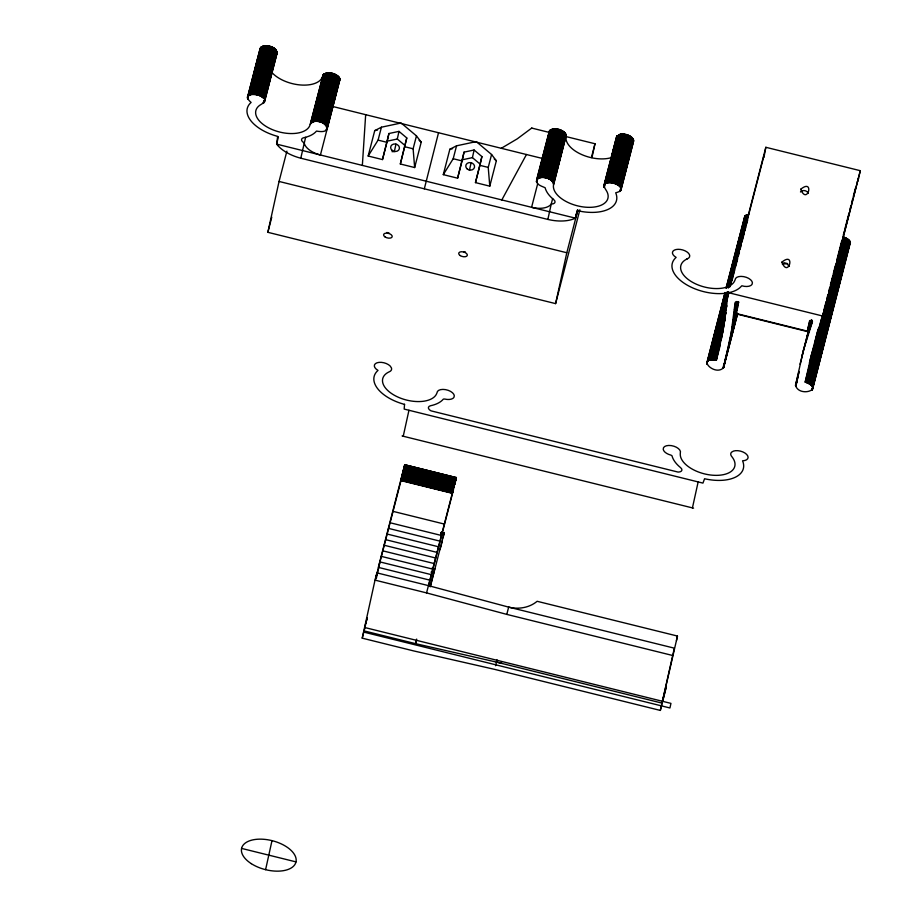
<?xml version="1.0" encoding="UTF-8"?>
<svg xmlns="http://www.w3.org/2000/svg" width="917" height="917" viewBox="0 0 917 917"><rect width="100%" height="100%" fill="white"/><g stroke="black" fill="none" stroke-linecap="round" stroke-linejoin="round"><path stroke-width="1.38" d="M633.177 142.33C635.63 134.272 616.018 130.214 616.728 139.052M259.97 49.346C262.571 42.022 279.192 46.847 276.544 54.275M577.538 209.844L575.395 218.154L362.353 165.404L365.665 114.682L332.951 106.544M549.031 133.424C549.822 125.079 567.015 129.205 565.972 136.931A28.026 14.855 14.5 0 0 581.859 154.629A28.026 14.855 14.5 0 0 612.43 157.277M720.315 344.907L716.383 360.129C695.487 357.022 714.973 377.105 723.708 367.545L731.342 331.931L735.159 302.381L738.025 303.091L735.675 313.786L807.247 331.53L809.963 320.48M763.93 157.403L765.844 147.293L860.329 170.7L821.059 323.667L811.213 355.532L805.183 382.125C825.277 389.152 799.2 397.989 795.509 385.335L803.556 349.824L812.473 321.546L809.608 320.835L807.247 331.53M404.844 464.701L404.11 468.128M455.726 480.542L456.379 477.482L426.554 592.898L375.019 580.129L376.898 572.861L430.314 586.078L434.784 568.769L432.067 568.104M310.198 124.311C319.597 112.871 338.591 135.166 316.491 131.074A36.875 19.544 14.5 0 1 303.825 137.688A5.617 2.969 14.5 0 0 304.18 142.846A18.97 10.053 14.5 0 0 318.371 154.411L320.423 154.996L339.966 79.378C337.869 73.314 327.954 70.758 323.128 74.953L310.003 125.056A28.026 14.855 14.5 0 1 272.211 129.561A28.026 14.855 14.5 0 1 261.047 104.469C276.98 94.944 235.337 88.766 251.098 102.44A36.875 19.544 14.5 0 0 276.934 136.174L277.668 136.369L276.625 144.118A32.221 17.079 14.5 0 0 300.787 158.205L547.85 219.427A32.221 17.079 14.5 0 0 575.395 218.154L577.699 210.715L578.444 210.887A36.875 19.544 14.5 0 0 615.697 192.788C635.573 187.813 595.614 174.024 605.931 189.934A28.026 14.855 14.5 0 1 585.436 207.173A28.026 14.855 14.5 0 1 553.444 185.383L566.156 135.67M716.383 360.129L722.745 329.799L728.258 292.626L822.744 316.033L821.059 323.667M456.368 477.608L404.81 464.736L403.721 468.69L378.331 567.382L429.867 580.152M549.317 131.005L536.651 179.663C535.287 184.684 542.153 186.277 545.111 187.721A36.875 19.544 14.5 0 0 553.696 199.608A5.617 2.969 14.5 0 1 551.232 204.067L547.85 219.427M553.57 184.615C552.687 177.864 541.259 174.998 536.651 179.663M440.252 548.332L439.988 549.65L441.215 545.26M579.865 209.798L555.599 303.619L267.856 232.31L279.055 181.451L286.895 151.156M300.787 158.205L305.613 137.309M387.249 141.161L388.923 133.527L398.987 131.383L406.781 137.951L400.339 163.994L414.656 167.547L421.224 142.146L416.456 135.888L401.153 122.993L381.426 127.199L374.732 130.627L368.164 156.028L382.481 159.569L387.249 141.161L397.302 139.017L405.096 145.585M395.984 144.107L394.299 151.741A4.425 3.748 12.4 0 0 392.029 151.695M397.302 139.017L398.987 131.383M265.598 869.66L271.994 840.637M424.319 188.822L438.532 132.736M462.363 159.776L464.048 152.142L474.1 149.998L481.906 156.566L480.221 164.2L472.427 157.632L462.363 159.776L457.606 178.185L443.289 174.643L449.857 149.242L456.551 145.814L476.278 141.608L491.581 154.503L496.349 160.762L489.781 186.162L475.464 182.609L481.906 156.566M403.239 436.24L408.959 410.266M428.434 585.631L508.66 607.123L674.339 648.17L660.343 710.423L494.664 669.376L413.773 650.944L362.226 638.163L375.019 580.129M365.459 624.786L365.126 626.322L366.353 621.543M376.268 578.673L379.936 562.018M469.424 170.356L471.109 162.722M472.427 157.632L474.1 149.998M416.662 639.092L415.653 643.677L496.544 662.108L662.223 703.156M555.599 303.619L566.809 252.748L577.87 209.982M591.969 157.506L594.995 143.751L564.757 136.266M495.604 665.742L497.048 659.816M692.427 507.892L698.146 481.929M660.343 710.423L677.468 636.054L537.133 601.288A30.49 25.848 12.4 0 1 508.66 607.123L506.78 614.39L426.554 592.898M676.459 640.639L677.468 636.054M738.506 302.186L737.898 304.811M455.554 481.265L455.371 482.033M443.06 537.866L444.264 532.49L430.302 586.811M737.704 305.602L735.675 313.786M382.481 159.569L388.923 133.527M400.339 163.994L406.781 137.951M457.606 178.185L464.048 152.142M403.434 470.937L403.216 471.819M454.97 483.706L454.752 484.589M402.999 472.713L402.334 475.396M442.418 540.491L441.421 544.446M402.116 476.255L375.557 578.971L377.311 571.956M362.226 638.163L365.333 626.128M366.651 620.351L367.27 617.966M453.548 489.437L428.858 584.737M416.57 640.089L415.653 643.677L364.106 630.896M247.487 97.294L260.153 48.383M247.464 98.05L260.382 47.936M247.556 98.566L260.703 47.524M247.647 98.83L260.898 47.34M247.75 99.093L261.104 47.157M248.816 95.425L261.345 46.985M249.069 95.265L261.597 46.824M249.344 95.116L261.872 46.664M249.642 94.978L262.17 46.526M249.951 94.852L262.48 46.4M250.272 94.738L262.801 46.286M250.616 94.634L263.145 46.194M250.971 94.543L263.5 46.102M251.35 94.462L263.878 46.022M251.728 94.405L264.256 45.965M252.129 94.359L264.658 45.919M252.542 94.325L265.07 45.873M252.954 94.302L265.483 45.861M253.379 94.291L265.907 45.85M253.814 94.302L266.343 45.861M254.25 94.325L266.778 45.873M254.697 94.359L267.225 45.907M255.144 94.405L267.672 45.953M255.602 94.462L268.131 46.022M256.049 94.543L268.578 46.091M256.508 94.623L269.036 46.182M256.955 94.726L269.483 46.286M257.402 94.841L269.93 46.4M257.849 94.967L270.377 46.526M258.296 95.104L270.824 46.664M258.732 95.253L271.26 46.813M259.156 95.414L271.684 46.973M259.58 95.586L272.108 47.145M259.981 95.769L272.509 47.329M260.382 95.964L272.911 47.512M260.772 96.159L273.3 47.718M261.15 96.377L273.679 47.925M261.505 96.594L274.034 48.142M261.849 96.812L274.378 48.372M262.182 97.042L274.71 48.601M262.491 97.282L275.02 48.842M262.789 97.534L275.318 49.082M263.064 97.775L275.593 49.335M263.328 98.027L275.857 49.587M263.122 103.438L263.832 100.664M265.529 94.967L266.595 90.817M271.971 70.047L273.037 65.898M264.555 99.873L277.083 51.421M263.821 102.922L277.163 51.684M264.188 102.521L277.221 51.948M264.463 102.096L277.278 52.464M278.378 136.92L276.625 144.118L362.353 165.404M267.856 232.31L271.764 217.169M310.76 123.187L323.288 74.747M310.932 122.993L323.667 74.357M311.356 122.626L323.884 74.185M311.597 122.454L324.125 74.013M311.86 122.293L324.389 73.853M312.135 122.156L324.664 73.704M312.433 122.018L324.962 73.578M312.754 121.892L325.283 73.452M313.087 121.789L325.615 73.337M313.431 121.686L325.959 73.245M313.797 121.606L326.326 73.165M314.176 121.537L326.704 73.085M314.565 121.48L327.094 73.028M314.967 121.434L327.495 72.982M315.379 121.399L327.908 72.959M315.792 121.388L328.32 72.936M316.227 121.376L328.756 72.936M316.663 121.388L329.192 72.947M317.099 121.422L329.627 72.97M317.546 121.457L330.074 73.016M317.993 121.502L330.521 73.062M318.451 121.571L330.98 73.131M318.898 121.652L331.427 73.211M319.357 121.743L331.885 73.303M319.804 121.846L332.332 73.406M320.251 121.972L332.779 73.52M320.698 122.099L333.226 73.658M321.133 122.236L333.662 73.796M321.569 122.397L334.097 73.945M321.993 122.557L334.522 74.117M322.417 122.729L334.934 74.288M322.818 122.924L335.347 74.472M323.208 123.107L335.737 74.667M323.598 123.314L336.126 74.873M323.965 123.531L336.493 75.091M324.32 123.749L336.848 75.309M324.664 123.978L337.192 75.538M324.985 124.208L337.513 75.767M325.294 124.448L337.823 76.008M325.581 124.701L338.109 76.26M325.856 124.953L338.384 76.501M326.108 125.205L338.637 76.764M326.337 125.457L338.866 77.017M326.555 125.721L339.084 77.28M326.739 125.984L339.267 77.544M326.91 126.248L339.439 77.807M327.06 126.512L339.588 78.071M326.234 130.248L339.703 78.335M326.452 130.065L339.806 78.598M326.83 129.675L339.943 79.126M368.164 156.028L378.079 140.118L381.426 127.199M414.656 167.547L413.12 148.795L416.456 135.888M443.289 174.643L453.204 158.733L456.551 145.814M475.464 182.609L479.935 165.289M365.791 623.491L367.144 618.276M489.781 186.162L488.234 167.41L491.581 154.503M501.37 148.245L517.257 138.845L531.803 128.002M536.422 181.612L549.65 130.592M536.502 181.875L549.845 130.409M536.594 182.139L550.074 130.225M536.72 182.403L550.315 130.065M538.05 178.345L550.578 129.905M538.325 178.196L550.853 129.756M538.623 178.07L551.151 129.618M538.944 177.944L551.472 129.503M537.671 183.79L531.585 207.311A18.97 10.053 14.5 0 0 551.232 204.067L552.664 198.53M539.276 177.829L551.805 129.389M539.62 177.738L552.149 129.286M539.987 177.646L552.515 129.205M540.354 177.577L552.882 129.137M540.743 177.52L553.272 129.079M541.145 177.474L553.673 129.033M541.557 177.451L554.086 128.999M541.981 177.428L554.51 128.988M542.405 177.428L554.934 128.988M542.841 177.44L555.37 128.999M543.288 177.462L555.817 129.022M543.735 177.497L556.264 129.056M544.182 177.554L556.711 129.114M544.629 177.623L557.158 129.182M545.088 177.703L557.616 129.251M545.535 177.795L558.063 129.343M545.993 177.898L558.522 129.457M546.44 178.013L558.969 129.572M546.887 178.15L559.416 129.698M547.323 178.288L559.851 129.847M547.758 178.437L560.287 129.996M548.183 178.609L560.711 130.157M548.595 178.781L561.124 130.34M549.008 178.964L561.536 130.523M549.398 179.159L561.926 130.718M549.787 179.365L562.316 130.925M550.154 179.572L562.683 131.131M550.509 179.801L563.038 131.349M550.853 180.019L563.382 131.578M551.174 180.259L563.703 131.819M551.484 180.5L564.012 132.059M551.77 180.741L564.299 132.3M552.045 180.993L564.574 132.552M552.298 181.257L564.826 132.805M552.527 181.509L565.055 133.068M552.733 181.772L565.262 133.332M552.928 182.036L565.457 133.584M553.1 182.3L565.629 133.859M553.238 182.563L565.766 134.123M553.467 183.091L565.892 134.386M553.547 183.354L566.076 134.902M553.627 183.87L566.121 135.166M576.059 215.094L577.137 210.944M591.431 157.552L594.995 143.751M603.879 185.692L616.533 136.771M603.879 186.449L616.889 136.117M603.925 186.701L617.049 135.911M604.085 187.228L617.244 135.716M604.2 187.492L605.633 181.956M612.797 154.274L613.863 150.124M606.573 183.091L619.101 134.639M606.916 182.976L619.445 134.535M607.26 182.884L619.789 134.444M607.627 182.804L620.156 134.363M608.017 182.735L620.545 134.295M608.407 182.689L620.935 134.249M608.808 182.643L621.336 134.203M609.22 182.621L621.749 134.18M609.645 182.609L622.173 134.169M610.08 182.609L622.609 134.169M610.516 182.632L623.044 134.18M610.963 182.655L623.491 134.214M611.41 182.701L623.938 134.26M611.857 182.758L624.385 134.318M612.315 182.827L624.844 134.386M612.762 182.907L625.291 134.467M613.221 183.01L625.749 134.558M613.668 183.113L626.196 134.673M614.115 183.24L626.643 134.799M614.562 183.377L627.079 134.925M614.998 183.515L627.526 135.074M615.422 183.675L627.95 135.235M615.846 183.847L628.374 135.395M616.258 184.019L628.787 135.578M616.66 184.214L629.188 135.762M617.049 184.409L629.578 135.968M617.428 184.615L629.956 136.174M617.794 184.833L630.323 136.392M618.15 185.051L630.678 136.61M618.482 185.28L631.011 136.839M618.803 185.521L631.332 137.08M619.101 185.761L631.63 137.321M619.388 186.013L631.916 137.561M619.651 186.266L632.18 137.814M619.903 186.518L632.432 138.077M620.121 186.781L632.65 138.329M620.328 187.045L632.856 138.593M620.511 187.309L633.039 138.857M620.671 187.572L633.2 139.12M619.869 191.527L620.58 188.764M620.809 187.836L633.338 139.384M620.098 191.355L633.452 139.648M620.305 191.172L633.544 139.911M620.649 190.77L633.658 140.439M620.912 190.335L633.681 140.943M706.72 363.327L725.06 292.477M726.058 288.087L744.753 216.343L748.719 214.418M706.801 363.843L725.003 292.993M726.298 288.11L744.902 216.137M706.881 364.106L725.244 293.257M726.47 287.915L745.292 215.747M707.924 360.897L725.462 293.085M726.894 287.548L745.51 215.575M708.165 360.736L725.702 292.913M727.135 287.376L745.75 215.403M708.428 360.576L725.966 292.752M727.399 287.216L746.014 215.243M708.703 360.427L726.241 292.603M727.674 287.067L746.289 215.094M709.001 360.289L726.539 292.477M727.972 286.941L746.587 214.968M709.322 360.175L726.86 292.351M728.293 286.815L746.908 214.842M709.655 360.06L727.192 292.236M728.27 288.087L747.24 214.727M709.999 359.968L727.548 292.145M728.969 286.608L747.584 214.635M710.366 359.877L727.903 292.053M729.336 286.517L747.951 214.544M710.744 359.808L728.281 291.984M729.714 286.448L748.329 214.475M729.691 287.09L765.844 147.293M711.133 359.751L728.671 291.927M730.15 286.413L764.159 154.927M711.535 359.705L728.717 293.268M731.938 280.808L734.804 269.736M735.514 266.973L737.669 258.663M738.38 255.9L739.457 251.751M740.168 248.977L741.245 244.828M741.956 242.054L744.111 233.755M744.822 230.981L745.899 226.831M746.61 224.069L747.687 219.908M711.947 359.67L726.619 302.931M712.371 359.659L726.688 304.295M712.796 359.659L726.757 305.682M725.439 311.402L726.872 305.865M713.231 359.67L725.76 311.218M724.98 315.104L725.702 312.33M713.678 359.693L725.84 312.628M724.487 318.784L725.92 313.247M714.125 359.728L724.854 318.21M723.949 322.463L725.015 318.314M714.572 359.785L724.957 319.643M723.364 326.131L724.797 320.595M715.019 359.854L723.971 325.248M722.092 333.444L723.88 326.532M715.478 359.934L722.997 330.865M720.659 340.723L723.158 331.037M715.936 360.026L722.011 336.493M734.826 306.106L735.904 301.957M734.448 309.82L736.592 301.521M734.024 313.534L736.89 302.461M733.566 317.225L737.509 302.002M733.073 320.916L738.082 301.533M732.534 324.595L738.265 302.45M731.961 328.263L738.758 301.968M731.342 331.931L737.784 307.012M730.677 335.576L736.764 312.044M729.989 339.221L736.787 312.926M729.004 343.932L736.878 313.488M723.181 367.144L724.247 362.994M724.969 360.232L728.9 344.998M731.411 335.313L732.488 331.163M733.199 328.389L735.354 320.09M723.238 368.164L737.199 314.187M723.421 367.969L737.383 313.981M723.582 367.751L737.669 313.557M663.232 698.582L666.361 686.466L662.567 701.814M801.722 357L811.213 320.182M800.048 364.209L811.327 319.953M806.605 339.13L811.258 321.145M807.694 335.599L811.637 320.365M808.828 332.069L811.694 320.996M810.009 328.55L812.153 320.239M795.509 385.335L799.097 371.488M795.601 385.851L799.12 371.752M811.213 325.042L812.29 320.881M795.669 386.114L798.18 376.417M795.773 386.378L797.205 380.842M809.459 362.731L817.769 330.384M815.19 341.262L818.766 327.426M816.29 337.72L818.789 328.034M811.66 356.587L813.092 351.051M817.425 334.189L821.357 318.967M805.183 382.125L821.46 319.597M822.171 316.835L823.248 312.686M823.959 309.912L826.114 301.613M826.825 298.839L827.902 294.689M828.613 291.915L829.69 287.766M830.401 285.004L832.556 276.693M833.266 273.931L835.249 265.861M836.854 260.084L841.691 240.953M843.296 235.176L844.362 231.015M845.084 228.253L849.016 213.031M849.738 210.257L850.804 206.107M851.526 203.333L852.604 199.184M853.314 196.421L855.458 188.111M805.63 382.251L860.329 170.7M808.977 370.651L810.055 366.502M806.077 382.378L843.216 236.918M806.513 382.515L843.663 237.044M806.949 382.676L844.098 237.194M807.373 382.836L844.534 237.343M807.785 383.008L844.958 237.503M808.198 383.203L845.371 237.686M808.588 383.398L845.783 237.87M808.977 383.604L846.173 238.065M809.344 383.81L846.563 238.271M809.7 384.028L846.93 238.477M810.043 384.257L847.285 238.695M810.364 384.498L847.629 238.924M810.674 384.739L847.95 239.165M810.972 384.98L848.259 239.406M811.236 385.232L848.557 239.646M811.488 385.484L848.821 239.899M811.728 385.748L849.073 240.162M811.935 386.011L849.314 240.414M812.13 386.275L849.52 240.678M812.29 386.538L849.715 240.942M812.439 386.802L849.876 241.205M811.843 390.355L850.025 241.469M812.038 390.161L850.151 241.733M812.221 389.966L850.254 241.996M812.508 389.542L850.38 242.524M339.966 79.378L338.763 81.796M857.395 181.841L858.644 178.334M501.805 199.963L526.45 154.526L542.761 158.538M323.128 74.953L322.532 76.615A28.026 14.855 14.5 0 1 300.191 84.949A28.026 14.855 14.5 0 1 271.65 72.202M744.753 216.343L744.466 218.773M849.623 244.839L850.414 242.776M633.017 142.525L632.145 143.247M800.461 191.962C802.581 189.487 807.178 190.358 808.278 193.395M782.361 264.176L786.683 263.706L789.422 266.308M687.234 258.858L686.913 259.018A28.026 14.855 14.5 0 0 696.542 284.293A28.026 14.855 14.5 0 0 734.987 280.063L735.125 279.811A8.849 4.688 14.5 0 1 743.664 276.625A8.849 4.688 14.5 0 1 752.421 282.826L751.974 284.476A8.849 4.688 14.5 0 1 741.876 285.783L741.475 286.081A36.875 19.544 14.5 0 1 692.92 287.995A36.875 19.544 14.5 0 1 676.081 257.448L676.035 257.333A8.849 4.688 14.5 0 1 674.327 250.123A8.849 4.688 14.5 0 1 686.833 251.82A8.849 4.688 14.5 0 1 687.234 258.858L686.902 258.972M374.732 130.627L377.495 130.031M449.857 149.242L452.62 148.646M531.78 128.093L549.65 132.518M365.665 114.682L526.45 154.526M378.079 140.118L386.676 142.25M404.523 146.674L413.12 148.795M453.204 158.733L461.801 160.865M479.648 165.289L488.234 167.41M783.817 262.675L787.692 263.626M279.055 181.451L566.809 252.748M735.766 313.396L807.35 331.14M402.093 435.953L693.573 508.178M456.357 477.7L404.752 464.885L456.334 477.826M404.638 465.286L456.299 477.975M404.58 465.458L456.127 478.227M404.523 465.664L456.07 478.433M404.466 465.882L456.001 478.651M404.397 466.123L455.932 478.892M404.328 466.386L455.864 479.155M404.259 466.661L455.795 479.431M404.179 466.959L455.715 479.729M404.088 467.269L455.634 480.038M404.007 467.601L455.543 480.37M403.916 467.945L455.451 480.726M403.824 468.312L455.359 481.081M403.721 468.69L455.256 481.459M403.618 469.068L455.164 481.838M403.526 469.47L455.061 482.239M403.411 469.882L454.958 482.651M403.308 470.295L454.843 483.064M403.205 470.73L454.74 483.5M403.09 471.155L454.626 483.935M402.976 471.602L454.523 484.371M402.872 472.037L454.408 484.818M402.758 472.496L454.293 485.265M402.643 472.943L454.179 485.712M402.529 473.39L454.075 486.159M402.425 473.837L453.961 486.606M402.311 474.284L453.846 487.065M402.208 474.731L453.743 487.5M402.093 475.178L453.628 487.947M401.99 475.614L453.525 488.383M401.887 476.049L453.422 488.818M401.784 476.462L453.319 489.231M401.68 476.874L453.216 489.655M401.589 477.287L453.124 490.056M401.497 477.677L453.032 490.446M401.405 478.055L452.941 490.824M401.314 478.422L452.849 491.191M401.233 478.777L452.769 491.546M401.153 479.121L452.689 491.89M401.084 479.442L452.62 492.211M401.016 479.751L452.551 492.521M400.947 480.038L452.482 492.807M400.889 480.302L452.425 493.071M400.832 480.554L452.368 493.323M392.877 511.319L444.413 524.088M441.386 532.238L444.103 532.903M441.341 532.387L444.057 533.064M441.295 532.571L444 533.247M441.237 532.766L443.943 533.442M441.169 532.995L443.885 533.66M441.111 533.224L443.817 533.9M441.031 533.488L443.748 534.164M440.962 533.774L443.668 534.439M440.882 534.061L443.587 534.737M389.92 522.713L441.455 535.482M388.453 528.375L439.988 541.145M386.997 534.015L438.532 546.784M385.541 539.632L437.077 552.401M384.085 545.225L435.621 557.995M382.641 550.796L434.177 563.565M381.197 556.344L432.732 569.113M431.024 572.139L433.741 572.804M379.753 561.869L431.299 574.65M429.099 579.613L431.804 580.289M506.78 614.39L672.459 655.437M364.588 627.48L670.946 703.385L669.937 707.97L363.579 632.054M241.595 848.408L295.996 861.888M494.206 158.95L496.349 160.762M419.08 140.347L421.224 142.146M501.679 662.991A30.49 25.848 12.4 0 1 496.544 662.108M389.324 233.227A4.425 2.35 14.5 0 1 386.94 232.46M465.343 251.934A4.425 2.35 14.5 0 1 463.773 251.705M404.546 404.294L404.179 409.085L702.938 483.11L704.577 478.731L705.322 478.903A36.875 19.544 14.5 0 0 742.564 460.804A8.849 4.688 14.5 0 0 746.644 454.408A8.849 4.688 14.5 0 0 733.44 451.107L731.583 452.173A8.849 4.688 14.5 0 0 731.984 456.826L732.798 457.95A28.026 14.855 14.5 0 1 712.303 475.189A28.026 14.855 14.5 0 1 680.311 453.399L680.288 453.09A8.849 4.688 14.5 0 0 673.972 446.235A8.849 4.688 14.5 0 0 663.518 447.679L663.232 449.364A8.849 4.688 14.5 0 0 670.843 455.084L671.978 455.738A36.875 19.544 14.5 0 0 680.563 467.624A5.617 2.969 14.5 0 1 678.099 472.083L431.047 410.862A5.617 2.969 14.5 0 1 430.692 405.704A36.875 19.544 14.5 0 0 443.358 399.09L444.653 399.033A8.849 4.688 14.5 0 0 453.858 397.485L454.316 395.835A8.849 4.688 14.5 0 0 445.547 389.633A8.849 4.688 14.5 0 0 437.019 392.808L436.87 393.072A28.026 14.855 14.5 0 1 399.078 397.577A28.026 14.855 14.5 0 1 387.914 372.485L389.117 371.866A8.849 4.688 14.5 0 0 391.421 367.889L390.195 366.043A8.849 4.688 14.5 0 0 376.979 362.811A8.849 4.688 14.5 0 0 377.919 370.342L377.964 370.457A36.875 19.544 14.5 0 0 403.801 404.191L404.535 404.386M781.857 262.17C788.471 278.871 795.945 250.593 781.857 262.17M800.701 189.257C807.338 205.958 814.938 177.715 800.701 189.257M251.292 863.654A28.026 14.855 14.5 0 0 295.79 862.645A28.026 14.855 14.5 0 0 259.293 839.158A28.026 14.855 14.5 0 0 251.292 863.654M385.129 236.987A4.425 2.35 14.5 0 0 392.155 236.827A4.425 2.35 14.5 0 0 386.401 233.124A4.425 2.35 14.5 0 0 385.129 236.987M460.254 255.602A4.425 2.35 14.5 0 0 467.28 255.442A4.425 2.35 14.5 0 0 461.515 251.739A4.425 2.35 14.5 0 0 460.254 255.602M392.086 150.354A4.425 3.748 12.4 0 0 399.342 148.795A4.425 3.748 12.4 0 0 393.714 144.061A4.425 3.748 12.4 0 0 392.086 150.354M467.212 168.969A4.425 3.748 12.4 0 0 474.467 167.41A4.425 3.748 12.4 0 0 468.839 162.676A4.425 3.748 12.4 0 0 467.212 168.969"/></g></svg>
